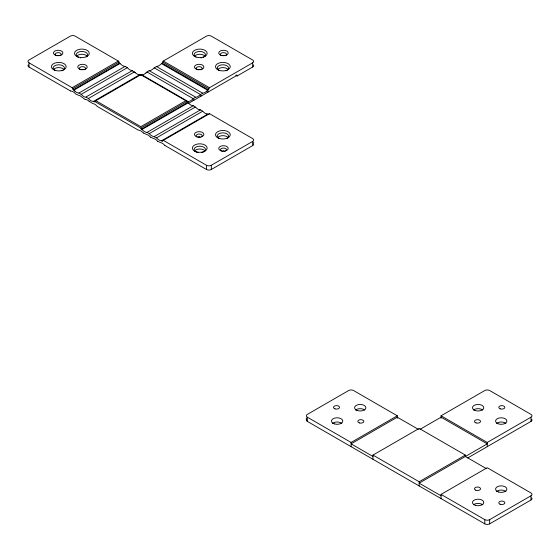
<?xml version="1.0" encoding="UTF-8"?>
<svg xmlns="http://www.w3.org/2000/svg" width="560" height="560" viewBox="0 0 560 560"><rect width="100%" height="100%" fill="white"/><g stroke="black" fill="none" stroke-linecap="round" stroke-linejoin="round"><path stroke-width="0.84" d="M149.149 70.672L149.436 70.651A7.833 4.522 -60 0 0 153.167 68.782L156.387 66.458L202.573 93.128L199.353 95.431A7.763 4.48 -60 0 1 195.909 97.286L149.093 70.672L145.943 72.926M235.809 75.25L237.104 75.999L252.651 67.025L252.651 62.811A3.437 1.988 0 0 0 252.651 60.004L211.323 36.148A3.437 1.988 0 0 0 206.465 36.148L163.317 61.054A0.861 0.497 -60 0 0 162.708 62.111A0.861 0.497 -60 0 1 162.099 63.161L160.454 64.554A7.833 4.522 -60 0 1 156.73 66.444L156.443 66.458M195.279 97.335L192.136 99.596A7.763 4.48 -60 0 1 188.692 101.451L188.118 101.5M252.651 62.811L209.503 87.724A0.861 0.497 -60 0 0 208.894 88.774A0.861 0.497 -60 0 1 208.285 89.831L206.64 91.217M118.342 61.054L75.194 36.148A3.437 1.988 0 0 0 70.336 36.148L29.008 60.004A3.437 1.988 0 0 0 29.008 62.811L72.156 87.724L118.342 61.054A0.861 0.497 60 0 1 118.951 62.111A0.861 0.497 60 0 0 119.56 63.161L121.051 64.463A7.763 4.48 60 0 0 124.488 66.318L125.062 66.367M72.156 87.724A0.861 0.497 60 0 1 72.765 88.774L118.951 62.111M72.765 88.774A0.861 0.497 60 0 0 73.374 89.831L119.56 63.161M73.374 89.831L73.892 90.125L120.078 63.462M127.365 67.669L125.118 66.374L78.932 93.037L81.179 94.339L127.365 67.669L128.338 68.67A7.763 4.48 60 0 0 131.782 70.532L135.555 72.842M81.179 94.339L82.152 95.34A7.763 4.48 60 0 0 85.589 97.195L132.412 70.581M86.219 97.244L88.396 98.504L134.589 71.841M94.031 101.759L140.833 74.739L187.628 101.759A0.861 0.497 -60 0 1 187.019 101.409L140.833 128.072L94.64 101.409A0.861 0.497 60 0 1 94.031 101.759L93.436 101.416L139.629 74.746L140.833 75.439L141.876 74.837L188.062 101.507L187.019 102.109L188.223 102.802L142.03 129.472L141.435 129.129A0.861 0.497 60 0 1 140.833 128.072M185.801 100.702L140.833 126.672L95.858 100.702M141.435 129.129L187.628 102.459A0.861 0.497 60 0 1 187.019 101.409M188.384 103.425L237.104 75.299L237.104 75.999M142.086 129.535L142.66 130.144A7.763 4.48 60 0 0 146.104 132.272L147.07 132.377L193.263 105.714L196.07 107.646A7.763 4.48 60 0 0 199.507 109.774M195.44 106.967L149.247 133.637L147.07 132.377M154.294 136.549L200.48 109.879L202.727 111.181L156.541 137.844L153.321 136.423A7.763 4.48 60 0 1 149.877 134.309L149.303 133.7M156.597 137.907L157.171 138.523A7.763 4.48 60 0 0 160.615 140.644L161.581 140.756L207.767 114.093L208.285 114.387A0.861 0.497 60 0 0 208.894 114.037A0.861 0.497 60 0 1 209.503 113.687L252.651 138.6A3.437 1.988 0 0 1 252.651 141.407L252.651 145.614L211.323 169.477A3.437 1.988 0 0 1 206.465 169.477L164.927 145.495M161.581 140.756L162.099 141.057L209.503 113.687M162.099 141.057A0.861 0.497 60 0 0 162.708 140.707A0.861 0.497 60 0 1 163.317 140.357L206.465 165.263A3.437 1.988 0 0 0 211.323 165.263L252.651 141.407M397.292 415.786L353.535 390.523A3.437 1.988 0 0 0 348.677 390.523L307.349 414.386A3.437 1.988 0 0 0 307.349 417.193L351.106 442.456L397.292 415.786L397.292 418.313M372.981 459.298L372.981 455.084L419.167 428.421L465.36 455.084L465.36 456.771M441.049 418.313L441.049 415.786L484.806 390.523A3.437 1.988 0 0 1 489.664 390.523L530.992 414.386A3.437 1.988 0 0 1 530.992 417.193L530.992 421.4L467.621 457.989M419.923 429.387L441.049 417.193L487.235 443.856L419.167 483.154L441.049 495.782M372.981 455.084L419.167 481.754L465.36 455.084M441.049 415.786L487.235 442.456L530.992 417.193M441.049 498.589L441.049 494.382L487.235 467.719L530.992 492.975A3.437 1.988 0 0 1 530.992 495.782L530.992 499.996L489.664 523.852A3.437 1.988 0 0 1 484.806 523.852L307.349 421.4A3.437 1.988 0 0 1 306.621 419.209M441.049 494.382L484.806 519.645A3.437 1.988 0 0 0 489.664 519.645L530.992 495.782M141.932 74.837L142.219 74.823A7.833 4.522 -60 0 0 145.95 72.947M202.629 93.128L203.203 93.072A7.763 4.48 -60 0 0 206.647 91.231M193.263 105.714L192.29 105.595A7.763 4.48 60 0 1 188.853 103.481L188.279 102.865M200.48 109.879L199.507 109.76M207.767 114.093L206.794 113.967M139.573 74.746L138.999 74.697A7.763 4.48 60 0 1 135.555 72.849M70.602 91.007L71.176 91.056A7.763 4.48 60 0 1 74.62 92.904L75.586 93.912L78.393 95.228A7.763 4.48 60 0 1 81.837 97.069L85.057 99.379M78.876 93.037L78.302 92.981A7.763 4.48 60 0 1 74.858 91.14M85.113 99.379L85.687 99.435A7.763 4.48 60 0 1 89.124 101.283M93.38 101.416L92.806 101.36A7.763 4.48 60 0 1 89.369 99.512L88.396 98.504M163.317 61.054L209.503 87.724M162.708 62.111L208.894 88.774M162.099 63.161L208.285 89.831M161.427 63.553L207.613 90.216M154.133 67.76L200.326 94.43M146.916 71.925L193.102 98.595M28.28 64.827A3.437 1.988 0 0 0 29.008 67.025L70.546 91.007M143.276 132.993L146.349 134.33A7.763 4.48 60 0 1 149.786 136.444L150.36 137.053M150.416 137.116L153.636 138.537A7.763 4.48 60 0 1 157.073 140.651L157.647 141.26M157.703 141.323L160.853 142.702A7.763 4.48 60 0 1 164.297 144.816L164.871 145.432M418.418 429.387L397.292 417.193L351.106 443.856L372.981 456.491M465.36 456.491L486.479 468.685M89.124 101.29L92.82 103.558A7.763 4.48 60 0 1 96.264 105.399L97.23 106.414L138.236 130.088L139.209 130.207A7.763 4.48 60 0 1 142.646 132.321L143.22 132.93M74.865 91.126L73.892 90.125M202.783 111.244L203.357 111.853A7.763 4.48 60 0 0 206.801 113.981M489.664 519.645L489.664 523.852M487.235 442.456L487.235 446.663M484.806 519.645L484.806 523.852M419.167 481.754L419.167 485.961M351.106 442.456L351.106 446.663M307.349 417.193L307.349 421.4M306.341 417.893L306.341 420M253.659 142.107L253.659 142.632M211.323 165.263L211.323 169.477M208.362 91.287L208.362 91.805A15.4 12.572 0 0 0 207.396 91.833M206.465 165.263L206.465 169.477M201.145 95.452L201.145 95.977A15.4 12.572 0 0 0 200.179 95.998M193.858 99.666L193.858 100.184A15.4 12.572 0 0 0 192.892 100.205M29.008 62.811L29.008 67.025M141.435 75.089A0.861 0.497 -60 0 1 140.833 74.739A0.861 0.497 60 0 1 140.224 75.089M217.91 137.361A5.67 3.276 0 0 1 222.873 135.674A5.67 3.276 0 0 1 227.836 137.361M194.572 150.983A5.67 3.276 0 0 1 199.78 149.009A5.67 3.276 0 0 1 204.988 150.983M223.167 150.906A3.01 1.736 0 0 1 223.79 150.906M198.555 136.899A3.01 1.736 0 0 1 199.787 136.899M253.379 143.423A3.437 1.988 0 0 1 252.651 145.614M76.671 56.245A5.67 3.276 0 0 1 81.879 54.271A5.67 3.276 0 0 1 87.087 56.245M53.578 69.58A5.67 3.276 0 0 1 58.786 67.606A5.67 3.276 0 0 1 63.994 69.58M56.721 55.678A3.01 1.736 0 0 1 59.64 55.678M81.025 69.713A3.01 1.736 0 0 1 83.944 69.713M217.665 69.58A5.67 3.276 0 0 1 222.873 67.606A5.67 3.276 0 0 1 228.081 69.58M194.572 56.245A5.67 3.276 0 0 1 199.78 54.271A5.67 3.276 0 0 1 204.988 56.245M222.019 55.678A3.01 1.736 0 0 1 224.938 55.678M197.715 69.713A3.01 1.736 0 0 1 200.634 69.713M253.379 64.827A3.437 1.988 0 0 1 252.651 67.025M78.477 57.365A5.67 3.276 0 0 1 77.42 52.717A5.67 3.276 0 0 1 85.491 52.213A5.67 3.276 0 0 1 86.17 56.889M80.675 57.939A5.67 3.276 0 0 1 80.283 57.883M54.502 70.217A5.67 3.276 0 0 1 55.279 65.499A5.67 3.276 0 0 1 63.406 66.178A5.67 3.276 0 0 1 61.852 70.826M56.21 55.706A3.01 1.736 0 0 1 56 53.193A3.01 1.736 0 0 1 60.354 53.193A3.01 1.736 0 0 1 60.151 55.706M79.751 69.146A3.01 1.736 0 0 1 80.983 66.92A3.01 1.736 0 0 1 84.938 67.417A3.01 1.736 0 0 1 84.455 69.741M80.514 69.741A3.01 1.736 0 0 1 80.36 69.65M219.156 138.621A5.67 3.276 0 0 1 218.771 133.882A5.67 3.276 0 0 1 226.982 133.882A5.67 3.276 0 0 1 226.59 138.621M198.184 152.621A5.67 3.276 0 0 1 195.16 147.574A5.67 3.276 0 0 1 204.4 147.574A5.67 3.276 0 0 1 201.376 152.621M221.207 150.962A3.01 1.736 0 0 1 221.403 148.568A3.01 1.736 0 0 1 225.554 148.568A3.01 1.736 0 0 1 225.757 150.962M224.924 151.354A3.01 1.736 0 0 1 224.329 151.494M222.635 151.494A3.01 1.736 0 0 1 222.04 151.354M196.896 136.927A3.01 1.736 0 0 1 197.099 134.533A3.01 1.736 0 0 1 201.25 134.533A3.01 1.736 0 0 1 201.446 136.927M200.221 137.417A3.01 1.736 0 0 1 199.808 137.487M198.534 137.487A3.01 1.736 0 0 1 197.925 137.375M218.589 70.217A5.67 3.276 0 0 1 219.366 65.499A5.67 3.276 0 0 1 227.493 66.178A5.67 3.276 0 0 1 225.939 70.826M195.496 56.889A5.67 3.276 0 0 1 196.168 52.213A5.67 3.276 0 0 1 204.239 52.717A5.67 3.276 0 0 1 203.182 57.365M201.376 57.883A5.67 3.276 0 0 1 200.984 57.939M220.745 55.111A3.01 1.736 0 0 1 221.977 52.885A3.01 1.736 0 0 1 225.932 53.382A3.01 1.736 0 0 1 225.449 55.706M197.204 69.741A3.01 1.736 0 0 1 196.994 67.228A3.01 1.736 0 0 1 201.348 67.228A3.01 1.736 0 0 1 201.145 69.741M236.467 74.956A8.099 4.676 60 0 1 237.104 75.285M531.72 419.209A3.437 1.988 0 0 1 530.992 421.4M496.538 423.402A5.67 3.276 0 0 1 505.89 423.402M473.445 410.074A5.67 3.276 0 0 1 482.797 410.074M355.544 410.074A5.67 3.276 0 0 1 364.896 410.074M332.451 423.402A5.67 3.276 0 0 1 341.803 423.402M496.538 491.477A5.67 3.276 0 0 1 505.89 491.477M473.445 504.805A5.67 3.276 0 0 1 482.797 504.805M531.72 497.805A3.437 1.988 0 0 1 530.992 499.996M78.183 57.036A7.392 4.27 0 0 0 89.271 53.34A7.392 4.27 0 0 0 78.183 49.644A7.392 4.27 0 0 0 78.183 57.036M55.09 70.364A7.392 4.27 0 0 0 66.178 66.668A7.392 4.27 0 0 0 55.09 62.972A7.392 4.27 0 0 0 55.09 70.364M55.818 55.349A4.725 2.73 0 0 0 62.902 52.99A4.725 2.73 0 0 0 55.818 50.624A4.725 2.73 0 0 0 55.818 55.349M79.835 69.279A4.725 2.73 0 0 0 87.199 67.214A4.725 2.73 0 0 0 80.423 64.568A4.725 2.73 0 0 0 79.835 69.279M218.729 138.271A7.392 4.27 0 0 0 230.244 135.044A7.392 4.27 0 0 0 219.646 130.9A7.392 4.27 0 0 0 218.729 138.271M196.084 151.767A7.392 4.27 0 0 0 207.172 148.071A7.392 4.27 0 0 0 196.084 144.375A7.392 4.27 0 0 0 196.084 151.767M221.116 150.787A4.725 2.73 0 0 0 228.207 148.421A4.725 2.73 0 0 0 221.116 146.062A4.725 2.73 0 0 0 221.116 150.787M196.805 136.752A4.725 2.73 0 0 0 203.896 134.386A4.725 2.73 0 0 0 196.805 132.027A4.725 2.73 0 0 0 196.805 136.752M219.177 70.364A7.392 4.27 0 0 0 230.265 66.668A7.392 4.27 0 0 0 219.177 62.972A7.392 4.27 0 0 0 219.177 70.364M196.084 57.036A7.392 4.27 0 0 0 207.172 53.34A7.392 4.27 0 0 0 196.084 49.644A7.392 4.27 0 0 0 196.084 57.036M221.116 55.349A4.725 2.73 0 0 0 228.207 52.99A4.725 2.73 0 0 0 221.116 50.624A4.725 2.73 0 0 0 221.116 55.349M196.805 69.384A4.725 2.73 0 0 0 203.896 67.025A4.725 2.73 0 0 0 196.805 64.659A4.725 2.73 0 0 0 196.805 69.384M497.889 423.703A5.67 3.276 0 0 0 506.856 421.386A5.67 3.276 0 0 0 498.904 418.061A5.67 3.276 0 0 0 497.889 423.703M474.789 410.368A5.67 3.276 0 0 0 483.763 408.058A5.67 3.276 0 0 0 475.804 404.726A5.67 3.276 0 0 0 474.789 410.368M500.318 408.87A3.01 1.736 0 0 0 504.833 407.365A3.01 1.736 0 0 0 500.318 405.86A3.01 1.736 0 0 0 500.318 408.87M476.007 422.905A3.01 1.736 0 0 0 480.522 421.4A3.01 1.736 0 0 0 476.007 419.895A3.01 1.736 0 0 0 476.007 422.905M356.895 410.368A5.67 3.276 0 0 0 365.862 408.058A5.67 3.276 0 0 0 357.91 404.726A5.67 3.276 0 0 0 356.895 410.368M334.292 423.885A5.67 3.276 0 0 0 342.797 421.05A5.67 3.276 0 0 0 334.292 418.215A5.67 3.276 0 0 0 334.292 423.885M335.013 408.87A3.01 1.736 0 0 0 339.528 407.365A3.01 1.736 0 0 0 335.013 405.86A3.01 1.736 0 0 0 335.013 408.87M359.324 422.905A3.01 1.736 0 0 0 363.839 421.4A3.01 1.736 0 0 0 359.324 419.895A3.01 1.736 0 0 0 359.324 422.905M498.379 491.953A5.67 3.276 0 0 0 506.884 489.118A5.67 3.276 0 0 0 498.379 486.283A5.67 3.276 0 0 0 498.379 491.953M475.286 505.288A5.67 3.276 0 0 0 483.791 502.453A5.67 3.276 0 0 0 475.286 499.618A5.67 3.276 0 0 0 475.286 505.288M500.059 504.21A3.01 1.736 0 0 0 504.812 502.985A3.01 1.736 0 0 0 500.598 501.214A3.01 1.736 0 0 0 500.059 504.21M475.748 490.175A3.01 1.736 0 0 0 480.508 488.95A3.01 1.736 0 0 0 476.287 487.179A3.01 1.736 0 0 0 475.748 490.175"/></g></svg>
